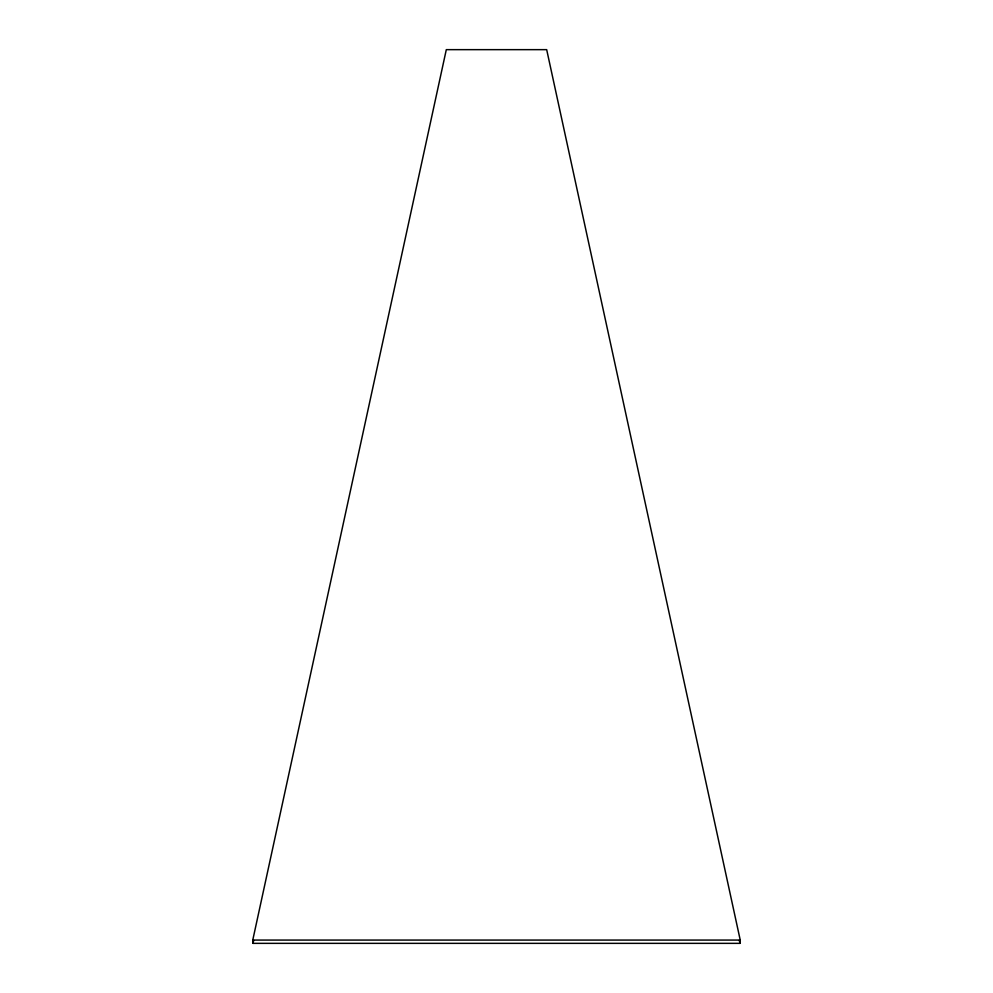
<?xml version="1.0" encoding="UTF-8"?>
<svg xmlns="http://www.w3.org/2000/svg" width="993" height="993" viewBox="0 0 993 993"><rect width="100%" height="100%" fill="white"/><g stroke="black" fill="none" stroke-linecap="round" stroke-linejoin="round"><path stroke-width="1.49" d="M739.959 943.35L740.232 940.073L546.684 49.65L446.304 49.65L252.768 940.073L253.029 943.35L739.959 943.35L739.301 940.321M253.029 943.35L253.687 940.321M252.768 940.073L740.232 940.073"/></g></svg>
